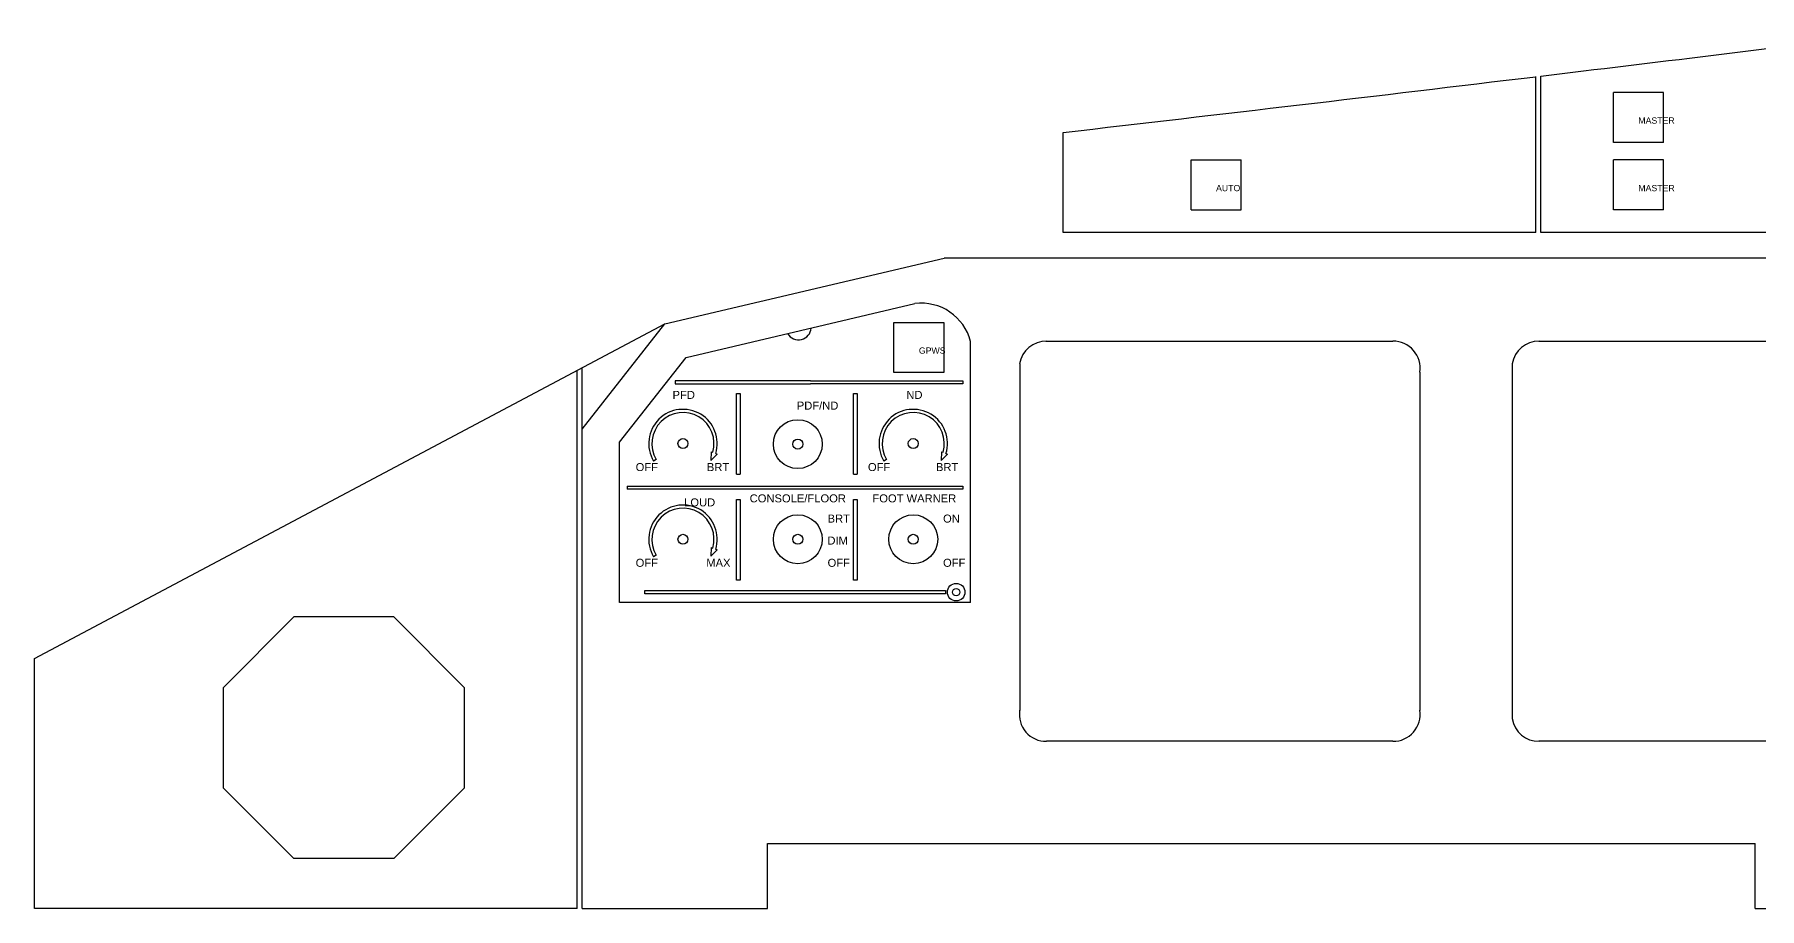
# Model space of a CAD drawing. Extents: x -28 to 311, y -2 to 142.
# Drawn here: x 58.74 to 85.9, y 34.48 to 48.24 of the extents above; entities that cross this region are included whole.
import ezdxf
from ezdxf.enums import TextEntityAlignment as Align

# ---------------------------------------------------------------- set-up
doc = ezdxf.new("R2010")
doc.units = 0
doc.header["$MEASUREMENT"] = 0
doc.layers.get('0').update_dxf_attribs({"linetype": 'CONTINUOUS'})
doc.styles.add('ARIAL', font='arial.ttf', dxfattribs={"height": 3.5})
doc.styles.add('HELV_FNT', font='ARIAL.TTF', dxfattribs={"height": 2.359074})

msp = doc.modelspace()

# ---------------------------------------------------------------- linework, layer by layer
at = {"color": 5, "linetype": 'CONTINUOUS'}
for p, q in [((82.381, 45.12), (82.381, 47.573)), ((82.46, 45.12), (82.46, 47.582)), ((83.602, 46.537), (83.602, 47.325)), ((84.389, 47.325), (83.602, 47.325)), ((84.389, 46.537), (84.389, 47.325)), ((74.94, 45.12), (74.94, 46.695)), ((84.389, 46.537), (83.602, 46.537)), ((76.953, 45.474), (76.953, 46.262)), ((76.953, 46.262), (77.74, 46.262)), ((76.953, 45.474), (76.953, 46.262)), ((76.953, 46.262), (77.74, 46.262)), ((77.74, 45.474), (77.74, 46.262)), ((77.74, 45.474), (77.74, 46.262)), ((83.602, 45.474), (83.602, 46.262)), ((84.389, 46.262), (83.602, 46.262)), ((84.389, 45.474), (84.389, 46.262)), ((76.953, 45.474), (77.74, 45.474)), ((76.953, 45.474), (77.74, 45.474)), ((84.389, 45.474), (83.602, 45.474)), ((82.381, 45.12), (74.94, 45.12)), ((87.814, 45.12), (82.46, 45.12)), ((68.665, 43.679), (73.063, 44.714)), ((89.058, 44.714), (73.063, 44.714)), ((69.002, 43.151), (72.606, 44)), ((58.743, 38.415), (68.665, 43.679)), ((67.365, 42.026), (68.665, 43.679)), ((72.273, 43.703), (73.061, 43.703)), ((72.273, 42.917), (72.273, 43.703)), ((73.061, 43.703), (73.061, 42.917)), ((73.48, 39.293), (73.48, 43.403)), ((74.664, 43.409), (80.13, 43.409)), ((82.428, 43.409), (87.9, 43.409)), ((67.286, 34.478), (67.286, 42.947)), ((67.365, 34.478), (67.365, 42.989)), ((67.955, 41.821), (69.002, 43.151)), ((73.061, 42.917), (72.273, 42.917)), ((74.255, 43.053), (74.255, 37.597)), ((80.554, 42.922), (80.554, 37.597)), ((80.554, 42.922), (80.554, 37.597)), ((82.011, 43.053), (82.011, 37.466)), ((67.955, 39.293), (67.955, 41.821)), ((73.48, 39.293), (67.955, 39.293)), ((62.826, 39.067), (61.713, 37.954)), ((64.401, 39.067), (62.826, 39.067)), ((65.514, 37.954), (64.401, 39.067)), ((58.743, 34.478), (58.743, 38.415)), ((61.713, 37.954), (61.713, 36.379)), ((65.514, 36.379), (65.514, 37.954)), ((80.13, 37.11), (74.679, 37.11)), ((87.9, 37.11), (82.428, 37.11)), ((61.713, 36.379), (62.826, 35.265)), ((64.401, 35.265), (65.514, 36.379)), ((70.282, 35.502), (85.833, 35.502)), ((70.282, 34.478), (70.282, 35.502)), ((85.833, 34.478), (85.833, 35.502)), ((64.401, 35.265), (62.826, 35.265)), ((67.286, 34.478), (58.743, 34.478)), ((67.365, 34.478), (70.282, 34.478)), ((85.833, 34.478), (88.432, 34.478))]:
    msp.add_line(p, q, dxfattribs=at)
at = {"color": 1, "linetype": 'CONTINUOUS'}
for p, q in [((70.963, 42.785), (68.831, 42.785)), ((68.831, 42.785), (68.831, 42.735)), ((68.831, 42.735), (70.963, 42.735)), ((70.963, 42.785), (73.362, 42.785)), ((73.362, 42.735), (70.963, 42.735)), ((73.362, 42.785), (73.362, 42.735)), ((69.796, 41.315), (69.796, 42.587)), ((69.796, 42.587), (69.854, 42.587)), ((69.854, 42.587), (69.854, 41.315)), ((71.637, 41.315), (71.637, 42.587)), ((71.637, 42.587), (71.695, 42.587)), ((71.695, 42.587), (71.695, 41.315)), ((69.398, 41.669), (69.392, 41.53)), ((69.491, 41.628), (69.392, 41.53)), ((69.398, 41.669), (69.422, 41.659)), ((69.468, 41.639), (69.491, 41.628)), ((73.024, 41.669), (73.018, 41.53)), ((73.117, 41.628), (73.018, 41.53)), ((73.024, 41.669), (73.048, 41.659)), ((73.094, 41.639), (73.117, 41.628)), ((68.533, 41.547), (68.49, 41.521)), ((69.796, 41.315), (69.854, 41.315)), ((71.637, 41.315), (71.695, 41.315)), ((72.159, 41.547), (72.116, 41.521)), ((68.074, 41.126), (68.074, 41.077)), ((68.074, 41.126), (73.362, 41.126)), ((73.362, 41.077), (68.074, 41.077)), ((73.362, 41.126), (73.362, 41.077)), ((69.796, 39.644), (69.796, 40.914)), ((69.796, 40.914), (69.854, 40.914)), ((69.854, 40.914), (69.854, 39.644)), ((71.637, 39.644), (71.637, 40.914)), ((71.637, 40.914), (71.695, 40.914)), ((71.695, 40.914), (71.695, 39.644)), ((68.533, 40.04), (68.49, 40.015)), ((69.398, 40.163), (69.392, 40.024)), ((69.491, 40.122), (69.392, 40.024)), ((69.398, 40.163), (69.422, 40.152)), ((69.468, 40.132), (69.491, 40.122)), ((68.351, 39.433), (68.351, 39.482)), ((68.351, 39.482), (73.087, 39.482)), ((73.087, 39.433), (68.351, 39.433)), ((69.854, 39.644), (69.796, 39.644)), ((71.695, 39.644), (71.637, 39.644)), ((73.087, 39.482), (73.087, 39.433))]:
    msp.add_line(p, q, dxfattribs=at)
at = {"color": 5, "linetype": 'CONTINUOUS'}
for centre in [(70.761, 41.788), (70.761, 40.29), (72.579, 40.29)]:
    msp.add_circle(centre, 0.385, dxfattribs=at)
at = {"color": 7, "linetype": 'CONTINUOUS'}
for centre, radius in [((68.953, 41.797), 0.0787), ((70.761, 41.788), 0.0787), ((72.579, 41.797), 0.0787), ((68.953, 40.29), 0.0787), ((70.761, 40.29), 0.0787), ((72.579, 40.29), 0.0787), ((73.254, 39.458), 0.138), ((73.254, 39.458), 0.0591)]:
    msp.add_circle(centre, radius, dxfattribs=at)
at = {"color": 5, "linetype": 'CONTINUOUS'}
for centre, radius, start, end in [((-112.953, 1670.44), 1634.581, 276.866102, 277.055177), ((-112.953, 1670.44), 1634.581, 276.600689, 276.863322), ((72.707, 43.208), 0.798, 14.1232, 97.3568), ((74.671, 42.987), 0.422, 89.0216, 171.0786), ((80.137, 42.987), 0.422, 351.0786, 90.9784), ((82.427, 42.987), 0.422, 89.0216, 171.0786), ((74.671, 37.532), 0.422, 171.0786, 270.9784), ((80.137, 37.532), 0.422, 269.0216, 8.9214), ((82.427, 37.532), 0.422, 188.9214, 270.9784)]:
    msp.add_arc(centre, radius, start, end, dxfattribs=at)
at = {"color": 7, "linetype": 'CONTINUOUS'}
msp.add_arc((70.773, 43.632), 0.201, 211.1422, 355.3574, dxfattribs=at)
at = {"color": 1, "linetype": 'CONTINUOUS'}
for centre, radius, start in [((68.953, 41.797), 0.539, 342.9299), ((68.953, 41.797), 0.489, 343.6159), ((72.579, 41.797), 0.539, 342.9299), ((72.579, 41.797), 0.489, 343.6159), ((68.953, 40.29), 0.539, 342.9299), ((68.953, 40.29), 0.489, 343.6159)]:
    msp.add_arc(centre, radius, start, 210.7196, dxfattribs=at)

# ---------------------------------------------------------------- texts
at = {"color": 1, "style": 'ARIAL'}
for s, p in [('PFD', (68.789, 42.626)), ('OFF', (68.208, 41.49)), ('BRT', (69.329, 41.49)), ('OFF', (71.865, 41.49)), ('BRT', (72.936, 41.49)), ('BRT', (71.23, 40.679)), ('ON', (73.048, 40.679)), ('DIM', (71.227, 40.333)), ('OFF', (68.208, 39.983)), ('MAX', (69.32, 39.983)), ('OFF', (71.23, 39.983)), ('OFF', (73.048, 39.983))]:
    msp.add_text(s, height=0.126, dxfattribs=at).set_placement(p, align=Align.TOP_LEFT)
for s, height, p in [('ND', 0.126, (72.597, 42.563)), ('CONSOLE/FLOOR', 0.12598, (70.761, 40.934)), ('FOOT WARNER', 0.12598, (72.596, 40.934))]:
    msp.add_text(s, height=height, dxfattribs=at).set_placement(p, align=Align.MIDDLE_CENTER)
at = {"color": 1, "attachment_point": 1}
for s, insert, char_height, style in [('MASTER\\p\\p\\p\\pWARN', (83.995, 46.931, 0.039), 0.09843, 'HELV_FNT'), ('AUTO\\p\\p\\p\\pLAND', (77.346, 45.868, 0.039), 0.09843, 'HELV_FNT'), ('MASTER\\p\\p\\p\\pCAUT', (83.995, 45.868, 0.039), 0.09843, 'HELV_FNT'), ('GPWS\\p\\p\\p\\pG/S', (72.667, 43.31, 0.039), 0.09843, 'ARIAL'), ('PDF/ND\\p\\pX FR', (70.745, 42.457, 0.039), 0.12598, 'ARIAL'), ('LOUD \\p\\pSPEAKER', (68.971, 40.934, 0.039), 0.12598, 'ARIAL')]:
    msp.add_mtext(s, dxfattribs=dict(at, insert=insert, char_height=char_height, style=style))

doc.saveas('drawing.dxf')
